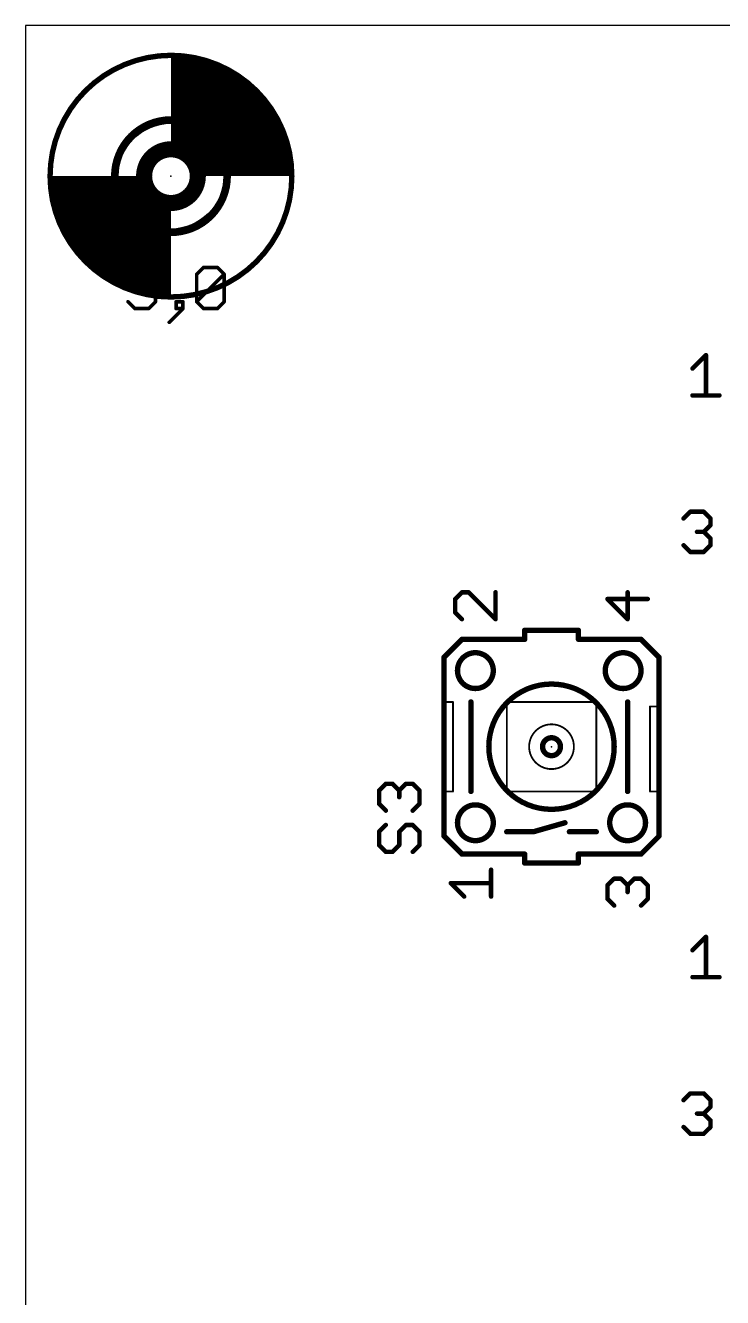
# Model space of a CAD drawing. Extents: x 43 to 243, y 16 to 92.
# Drawn here: x 43.18 to 62.95, y 55.49 to 91.59 of the extents above; entities that cross this region are included whole.
import ezdxf

# ---------------------------------------------------------------- set-up
doc = ezdxf.new("R2010")
doc.units = 0
for name, color, linetype in [('20', 7, 'CONTINUOUS'), ('21', 253, 'CONTINUOUS'), ('23', 7, 'CONTINUOUS'), ('25', 253, 'CONTINUOUS'), ('48', 253, 'CONTINUOUS'), ('51', 253, 'CONTINUOUS')]:
    doc.layers.add(name, color=color, linetype=linetype)

msp = doc.modelspace()

# ---------------------------------------------------------------- linework, layer by layer
at = {"layer": '20'}
for p, q in [((243.18, 91.59), (43.18, 91.59)), ((43.18, 91.59), (43.18, 16.51))]:
    msp.add_line(p, q, dxfattribs=at)
msp.add_circle((47.3075, 87.3125), 1.5, dxfattribs=at)
at = {"layer": '21'}
for points, const_width in [([(47.3075, 83.8835, 1), (47.3075, 90.7415, 1), (47.3075, 83.8835)], 0.1524), ([(47.3075, 85.7125, 1), (47.3075, 88.9125, 1), (47.3075, 85.7125)], 0.2032), ([(57.3405, 74.4601, 1), (57.3405, 74.3839)], 0.0762), ([(57.3786, 74.422, 1), (57.3024, 74.422)], 0.0762), ([(58.9026, 74.422, 1), (58.8264, 74.422)], 0.0762), ([(58.8645, 74.3839, 1), (58.8645, 74.4601)], 0.0762), ([(57.0865, 74.2061, 1), (57.0865, 74.1299)], 0.0762), ([(57.3024, 74.168, 1), (57.3786, 74.168)], 0.0762), ([(57.3405, 74.1299, 1), (57.3405, 74.2061)], 0.0762), ([(58.8645, 74.2061, 1), (58.8645, 74.1299)], 0.0762), ([(58.8264, 74.168, 1), (58.9026, 74.168)], 0.0762), ([(59.1185, 74.1299, 1), (59.1185, 74.2061)], 0.0762), ([(55.0926, 73.279, 1), (55.0164, 73.279)], 0.0762), ([(61.1886, 73.279, 1), (61.1124, 73.279)], 0.0762), ([(58.1025, 69.342, 1), (58.1025, 72.898, 1), (58.1025, 69.342)], 0.1524), ([(55.0926, 72.39, 1), (55.0164, 72.39)], 0.0762), ([(55.0164, 72.39, 1), (55.0926, 72.39)], 0.0762), ([(55.0545, 72.4027, 1), (55.0545, 72.3773)], 0.0254), ([(55.3212, 72.39, 1), (55.2958, 72.39)], 0.0254), ([(55.3085, 72.3773, 1), (55.3085, 72.4027)], 0.0254), ([(60.9092, 72.263, 1), (60.8838, 72.263)], 0.0254), ([(60.8965, 72.2757, 1), (60.8965, 72.2503)], 0.0254), ([(61.1886, 72.263, 1), (61.1124, 72.263)], 0.0762), ([(61.1124, 72.263, 1), (61.1886, 72.263)], 0.0762), ([(61.1505, 72.2503, 1), (61.1505, 72.2757)], 0.0254), ([(58.1025, 70.866, 1), (58.1025, 71.374, 1), (58.1025, 70.866)], 0.1524), ([(55.0926, 69.85, 1), (55.0164, 69.85)], 0.0762), ([(55.0164, 69.85, 1), (55.0926, 69.85)], 0.0762), ([(55.0545, 69.8627, 1), (55.0545, 69.8373)], 0.0254), ([(55.2958, 69.85, 1), (55.3212, 69.85)], 0.0254), ([(55.3085, 69.8373, 1), (55.3085, 69.8627)], 0.0254), ([(60.8965, 69.8627, 1), (60.8965, 69.8373)], 0.0254), ([(60.8838, 69.85, 1), (60.9092, 69.85)], 0.0254), ([(61.1886, 69.85, 1), (61.1124, 69.85)], 0.0762), ([(61.1124, 69.85, 1), (61.1886, 69.85)], 0.0762), ([(61.1505, 69.8373, 1), (61.1505, 69.8627)], 0.0254), ([(55.0164, 68.961, 1), (55.0926, 68.961)], 0.0762), ([(61.1124, 68.961, 1), (61.1886, 68.961)], 0.0762), ([(57.0865, 68.1101, 1), (57.0865, 68.0339)], 0.0762), ([(57.3786, 68.072, 1), (57.3024, 68.072)], 0.0762), ([(57.3405, 67.8561, 1), (57.3405, 67.7799)], 0.0762), ([(57.3405, 68.0339, 1), (57.3405, 68.1101)], 0.0762), ([(58.9026, 68.072, 1), (58.8264, 68.072)], 0.0762), ([(58.8645, 68.1101, 1), (58.8645, 68.0339)], 0.0762), ([(58.8645, 67.7799, 1), (58.8645, 67.8561)], 0.0762), ([(59.1185, 68.0339, 1), (59.1185, 68.1101)], 0.0762), ([(57.3024, 67.818, 1), (57.3786, 67.818)], 0.0762), ([(58.8264, 67.818, 1), (58.9026, 67.818)], 0.0762)]:
    msp.add_lwpolyline(points, format="xyb", dxfattribs=dict(at, const_width=const_width))
for points, const_width in [([(58.8645, 74.422), (57.3405, 74.422)], 0.1524), ([(57.3405, 74.168), (57.3405, 74.422)], 0.1524), ([(58.8645, 74.422), (58.8645, 74.168)], 0.1524), ([(57.3405, 74.168), (57.0865, 74.168)], 0.1524), ([(58.8645, 74.168), (59.1185, 74.168)], 0.1524), ([(55.0545, 73.279), (55.0545, 72.39)], 0.1524), ([(61.1505, 72.263), (61.1505, 73.279)], 0.1524), ([(55.0545, 72.39), (55.0545, 69.85)], 0.1524), ([(55.3085, 72.39), (55.0545, 72.39)], 0.0508), ([(55.3085, 72.39), (55.3085, 69.85)], 0.0508), ([(60.8965, 72.263), (60.8965, 69.85)], 0.0508), ([(60.8965, 72.263), (61.1505, 72.263)], 0.0508), ([(61.1505, 69.85), (61.1505, 72.263)], 0.1524), ([(55.0545, 69.85), (55.0545, 68.961)], 0.1524), ([(55.0545, 69.85), (55.3085, 69.85)], 0.0508), ([(60.8965, 69.85), (61.1505, 69.85)], 0.0508), ([(61.1505, 68.961), (61.1505, 69.85)], 0.1524), ([(57.3405, 68.072), (57.0865, 68.072)], 0.1524), ([(57.3405, 67.818), (57.3405, 68.072)], 0.1524), ([(57.3405, 67.818), (58.8645, 67.818)], 0.1524), ([(58.8645, 68.072), (58.8645, 67.818)], 0.1524), ([(58.8645, 68.072), (59.1185, 68.072)], 0.1524)]:
    msp.add_lwpolyline(points, dxfattribs=dict(at, const_width=const_width))
at = {"layer": '23'}
for p in [(47.3075, 87.3125), (58.1025, 71.12)]:
    msp.add_point(p, dxfattribs=at)
at = {"layer": '25', "const_width": 0.127}
for points in [[(53.212, 69.8769), (53.4027, 70.0675)], [(53.4027, 70.0675), (53.5934, 70.0675)], [(53.5934, 70.0675), (53.784, 69.8769)], [(53.784, 69.8769), (53.9747, 70.0675)], [(53.9747, 70.0675), (54.1653, 70.0675)], [(54.1653, 70.0675), (54.356, 69.8769)], [(53.212, 69.4956), (53.212, 69.8769)], [(53.784, 69.8769), (53.784, 69.6862)], [(54.356, 69.8769), (54.356, 69.4956)], [(53.4027, 69.3049), (53.212, 69.4956)], [(54.356, 69.4956), (54.1653, 69.3049)], [(53.4027, 68.8982), (53.212, 68.7075)], [(53.784, 68.7075), (53.9747, 68.8982)], [(53.9747, 68.8982), (54.1653, 68.8982)], [(54.1653, 68.8982), (54.356, 68.7075)], [(53.212, 68.7075), (53.212, 68.3262)], [(53.784, 68.3262), (53.784, 68.7075)], [(54.356, 68.7075), (54.356, 68.3262)], [(53.212, 68.3262), (53.4027, 68.1355)], [(53.5934, 68.1355), (53.784, 68.3262)], [(54.356, 68.3262), (54.1653, 68.1355)], [(53.4027, 68.1355), (53.5934, 68.1355)]]:
    msp.add_lwpolyline(points, dxfattribs=at)
at = {"layer": '25', "const_width": 0.0635}
for points in [[(53.4027, 70.0993, 1), (53.4027, 70.0358)], [(53.4251, 70.0451, 1), (53.3802, 70.09)], [(53.6158, 70.09, 1), (53.5709, 70.0451)], [(53.5934, 70.0358, 1), (53.5934, 70.0993)], [(53.9747, 70.0993, 1), (53.9747, 70.0358)], [(53.9971, 70.0451, 1), (53.9522, 70.09)], [(54.1878, 70.09, 1), (54.1429, 70.0451)], [(54.1653, 70.0358, 1), (54.1653, 70.0993)], [(53.2438, 69.8769, 1), (53.1803, 69.8769)], [(53.1896, 69.8993, 1), (53.2345, 69.8544)], [(53.8158, 69.8769, 1), (53.7523, 69.8769)], [(53.7523, 69.6862, 1), (53.8158, 69.6862)], [(53.7616, 69.8993, 1), (53.8065, 69.8544)], [(53.7616, 69.8544, 1), (53.8065, 69.8993)], [(54.3878, 69.8769, 1), (54.3242, 69.8769)], [(54.3335, 69.8544, 1), (54.3785, 69.8993)], [(53.2345, 69.518, 1), (53.1896, 69.4731)], [(53.1803, 69.4956, 1), (53.2438, 69.4956)], [(53.3802, 69.2824, 1), (53.4251, 69.3273)], [(54.1429, 69.3273, 1), (54.1878, 69.2824)], [(54.3242, 69.4956, 1), (54.3878, 69.4956)], [(54.3785, 69.4731, 1), (54.3335, 69.518)], [(53.4251, 68.8757, 1), (53.3802, 68.9206)], [(53.9747, 68.9299, 1), (53.9747, 68.8664)], [(53.9971, 68.8757, 1), (53.9522, 68.9206)], [(54.1878, 68.9206, 1), (54.1429, 68.8757)], [(54.1653, 68.8664, 1), (54.1653, 68.9299)], [(53.2438, 68.7075, 1), (53.1803, 68.7075)], [(53.1896, 68.7299, 1), (53.2345, 68.685)], [(53.8158, 68.7075, 1), (53.7523, 68.7075)], [(53.7616, 68.7299, 1), (53.8065, 68.685)], [(54.3878, 68.7075, 1), (54.3242, 68.7075)], [(54.3335, 68.685, 1), (54.3785, 68.7299)], [(53.2345, 68.3486, 1), (53.1896, 68.3037)], [(53.1803, 68.3262, 1), (53.2438, 68.3262)], [(53.7523, 68.3262, 1), (53.8158, 68.3262)], [(53.8065, 68.3037, 1), (53.7616, 68.3486)], [(54.3242, 68.3262, 1), (54.3878, 68.3262)], [(54.3785, 68.3037, 1), (54.3335, 68.3486)], [(53.4027, 68.1673, 1), (53.4027, 68.1038)], [(53.3802, 68.113, 1), (53.4251, 68.158)], [(53.5709, 68.158, 1), (53.6158, 68.113)], [(53.5934, 68.1038, 1), (53.5934, 68.1673)], [(54.1429, 68.158, 1), (54.1878, 68.113)]]:
    msp.add_lwpolyline(points, format="xyb", dxfattribs=at)
at = {"layer": '48', "const_width": 0.0508}
for points in [[(46.0703, 84.5458, 1), (46.1063, 84.5098)], [(46.2832, 84.7481, 1), (46.2832, 84.6973)], [(46.3012, 84.7047, 1), (46.2652, 84.7407)], [(46.691, 84.7407, 1), (46.655, 84.7047)], [(46.673, 84.6973, 1), (46.673, 84.7481)], [(46.8933, 84.5278, 1), (46.8425, 84.5278)], [(46.8499, 84.5098, 1), (46.8859, 84.5458)], [(48.0193, 84.5458, 1), (48.0553, 84.5098)], [(48.0627, 84.5278, 1), (48.0119, 84.5278)], [(48.2322, 84.7481, 1), (48.2322, 84.6973)], [(48.2502, 84.7047, 1), (48.2142, 84.7407)], [(48.64, 84.7407, 1), (48.604, 84.7047)], [(48.622, 84.6973, 1), (48.622, 84.7481)], [(48.8423, 84.5278, 1), (48.7915, 84.5278)], [(48.8349, 84.5098, 1), (48.7989, 84.5458)], [(48.7989, 84.5098, 1), (48.8349, 84.5458)], [(46.4781, 84.1634, 1), (46.4781, 84.1126)], [(46.691, 84.156, 1), (46.655, 84.12)], [(46.655, 84.156, 1), (46.691, 84.12)], [(46.673, 84.1126, 1), (46.673, 84.1634)], [(46.8425, 84.3329, 1), (46.8933, 84.3329)], [(46.8859, 84.3149, 1), (46.8499, 84.3509)], [(46.1063, 83.7662, 1), (46.0703, 83.7302)], [(46.8933, 83.9431, 1), (46.8425, 83.9431)], [(46.8425, 83.7482, 1), (46.8933, 83.7482)], [(46.8499, 83.9251, 1), (46.8859, 83.9611)], [(46.8859, 83.7302, 1), (46.8499, 83.7662)], [(47.4526, 83.7736, 1), (47.4526, 83.7228)], [(47.478, 83.7482, 1), (47.4272, 83.7482)], [(47.6729, 83.7482, 1), (47.6221, 83.7482)], [(47.6475, 83.7228, 1), (47.6475, 83.7736)], [(48.0553, 83.7662, 1), (48.0193, 83.7302)], [(48.0193, 83.7662, 1), (48.0553, 83.7302)], [(48.0119, 83.7482, 1), (48.0627, 83.7482)], [(48.7915, 83.7482, 1), (48.8423, 83.7482)], [(48.8349, 83.7302, 1), (48.7989, 83.7662)], [(46.2832, 83.5787, 1), (46.2832, 83.5279)], [(46.2652, 83.5353, 1), (46.3012, 83.5713)], [(46.655, 83.5713, 1), (46.691, 83.5353)], [(46.673, 83.5279, 1), (46.673, 83.5787)], [(47.4526, 83.5787, 1), (47.4526, 83.5279)], [(47.4272, 83.5533, 1), (47.478, 83.5533)], [(47.6221, 83.5533, 1), (47.6729, 83.5533)], [(47.6655, 83.5353, 1), (47.6295, 83.5713)], [(47.6475, 83.5279, 1), (47.6475, 83.5787)], [(48.2322, 83.5787, 1), (48.2322, 83.5279)], [(48.2142, 83.5353, 1), (48.2502, 83.5713)], [(48.604, 83.5713, 1), (48.64, 83.5353)], [(48.622, 83.5279, 1), (48.622, 83.5787)], [(47.2397, 83.1815, 1), (47.2757, 83.1455)]]:
    msp.add_lwpolyline(points, format="xyb", dxfattribs=at)
at = {"layer": '48', "const_width": 0.1016}
for points in [[(46.0883, 84.5278), (46.2832, 84.7227)], [(46.2832, 84.7227), (46.673, 84.7227)], [(46.673, 84.7227), (46.8679, 84.5278)], [(46.8679, 84.5278), (46.8679, 84.3329)], [(48.0373, 84.5278), (48.2322, 84.7227)], [(48.0373, 83.7482), (48.0373, 84.5278)], [(48.0373, 83.7482), (48.8169, 84.5278)], [(48.2322, 84.7227), (48.622, 84.7227)], [(48.622, 84.7227), (48.8169, 84.5278)], [(48.8169, 84.5278), (48.8169, 83.7482)], [(46.673, 84.138), (46.4781, 84.138)], [(46.8679, 84.3329), (46.673, 84.138)], [(46.673, 84.138), (46.8679, 83.9431)], [(46.2832, 83.5533), (46.0883, 83.7482)], [(46.8679, 83.7482), (46.673, 83.5533)], [(46.8679, 83.9431), (46.8679, 83.7482)], [(47.6475, 83.7482), (47.4526, 83.7482)], [(47.4526, 83.7482), (47.4526, 83.5533)], [(47.6475, 83.5533), (47.6475, 83.7482)], [(48.2322, 83.5533), (48.0373, 83.7482)], [(48.8169, 83.7482), (48.622, 83.5533)], [(46.673, 83.5533), (46.2832, 83.5533)], [(47.2577, 83.1635), (47.6475, 83.5533)], [(47.4526, 83.5533), (47.6475, 83.5533)], [(48.622, 83.5533), (48.2322, 83.5533)]]:
    msp.add_lwpolyline(points, dxfattribs=at)
at = {"layer": '51'}
for points, const_width in [([(49.4665, 87.3125, 0.4142), (47.3075, 89.4715)], 2.4892), ([(45.1485, 87.3125, 0.4142), (47.3075, 85.1535)], 2.4892), ([(47.3075, 86.5505, 1), (47.3075, 88.0745, 1), (47.3075, 86.5505)], 0.4572), ([(62.5161, 82.2335, 1), (62.4526, 82.2335)], 0.0635), ([(62.5068, 82.211, 1), (62.4619, 82.2559)], 0.0635), ([(62.0805, 81.8746, 1), (62.1255, 81.8297)], 0.0635), ([(62.103, 81.1213, 1), (62.103, 81.0577)], 0.0635), ([(62.4526, 81.0895, 1), (62.5161, 81.0895)], 0.0635), ([(62.8657, 81.0577, 1), (62.8657, 81.1213)], 0.0635), ([(61.8265, 77.6203, 1), (61.8715, 77.5754)], 0.0635), ([(62.0397, 77.8202, 1), (62.0397, 77.7567)], 0.0635), ([(62.0621, 77.766, 1), (62.0172, 77.8109)], 0.0635), ([(62.4434, 77.8109, 1), (62.3985, 77.766)], 0.0635), ([(62.421, 77.7567, 1), (62.421, 77.8202)], 0.0635), ([(62.6434, 77.5978, 1), (62.5799, 77.5978)], 0.0635), ([(62.5892, 77.5754, 1), (62.6341, 77.6203)], 0.0635), ([(62.2303, 77.2482, 1), (62.2303, 77.1847)], 0.0635), ([(62.4434, 77.2389, 1), (62.3985, 77.194)], 0.0635), ([(62.3985, 77.2389, 1), (62.4434, 77.194)], 0.0635), ([(62.421, 77.1847, 1), (62.421, 77.2482)], 0.0635), ([(62.5799, 77.4072, 1), (62.6434, 77.4072)], 0.0635), ([(62.6341, 77.3847, 1), (62.5892, 77.4296)], 0.0635), ([(62.6434, 77.0258, 1), (62.5799, 77.0258)], 0.0635), ([(62.5892, 77.0034, 1), (62.6341, 77.0483)], 0.0635), ([(61.8715, 76.8576, 1), (61.8265, 76.8127)], 0.0635), ([(62.0397, 76.6763, 1), (62.0397, 76.6128)], 0.0635), ([(62.0172, 76.622, 1), (62.0621, 76.667)], 0.0635), ([(62.3985, 76.667, 1), (62.4434, 76.622)], 0.0635), ([(62.421, 76.6128, 1), (62.421, 76.6763)], 0.0635), ([(62.5799, 76.8352, 1), (62.6434, 76.8352)], 0.0635), ([(62.6341, 76.8127, 1), (62.5892, 76.8576)], 0.0635), ([(55.5617, 75.5339, 1), (55.5617, 75.4704)], 0.0635), ([(55.5841, 75.4797, 1), (55.5392, 75.5246)], 0.0635), ([(55.7748, 75.5246, 1), (55.7299, 75.4797)], 0.0635), ([(55.7523, 75.4704, 1), (55.7523, 75.5339)], 0.0635), ([(56.5468, 75.5022, 1), (56.4832, 75.5022)], 0.0635), ([(60.2928, 75.5022, 1), (60.2293, 75.5022)], 0.0635), ([(55.4028, 75.3115, 1), (55.3393, 75.3115)], 0.0635), ([(55.3486, 75.3339, 1), (55.3935, 75.289)], 0.0635), ([(59.689, 75.3432, 1), (59.689, 75.2797)], 0.0635), ([(59.7115, 75.3339, 1), (59.6666, 75.289)], 0.0635), ([(60.833, 75.2797, 1), (60.833, 75.3432)], 0.0635), ([(55.3393, 74.9302, 1), (55.4028, 74.9302)], 0.0635), ([(55.3935, 74.9526, 1), (55.3486, 74.9077)], 0.0635), ([(55.5392, 74.717, 1), (55.5841, 74.762)], 0.0635), ([(56.4832, 74.7395, 1), (56.5468, 74.7395)], 0.0635), ([(56.4925, 74.717, 1), (56.5375, 74.762)], 0.0635), ([(60.2293, 74.7395, 1), (60.2928, 74.7395)], 0.0635), ([(60.2386, 74.717, 1), (60.2835, 74.762)], 0.0635), ([(55.5625, 74.2061, 1), (55.5625, 74.1299)], 0.0762), ([(55.5894, 74.1411, 1), (55.5356, 74.1949)], 0.0762), ([(57.0865, 74.1299, 1), (57.0865, 74.2061)], 0.0762), ([(59.1185, 74.2061, 1), (59.1185, 74.1299)], 0.0762), ([(60.6694, 74.1949, 1), (60.6156, 74.1411)], 0.0762), ([(60.6425, 74.1299, 1), (60.6425, 74.2061)], 0.0762), ([(55.0926, 73.66, 1), (55.0164, 73.66)], 0.0762), ([(55.0276, 73.6869, 1), (55.0814, 73.6331)], 0.0762), ([(55.9435, 72.771, 1), (55.9435, 73.787, 1), (55.9435, 72.771)], 0.1524), ([(60.1345, 72.771, 1), (60.1345, 73.787, 1), (60.1345, 72.771)], 0.1524), ([(61.1886, 73.66, 1), (61.1124, 73.66)], 0.0762), ([(61.1236, 73.6331, 1), (61.1774, 73.6869)], 0.0762), ([(55.0164, 73.279, 1), (55.0926, 73.279)], 0.0762), ([(61.1124, 73.279, 1), (61.1886, 73.279)], 0.0762), ([(55.8546, 72.39, 1), (55.7784, 72.39)], 0.0762), ([(56.8325, 72.4027, 1), (56.8325, 72.3773)], 0.0254), ([(56.8452, 72.39, 1), (56.8198, 72.39)], 0.0254), ([(59.3852, 72.39, 1), (59.3598, 72.39)], 0.0254), ([(59.3725, 72.3773, 1), (59.3725, 72.4027)], 0.0254), ([(60.2996, 72.39, 1), (60.2234, 72.39)], 0.0762), ([(58.1025, 70.485, 1), (58.1025, 71.755, 1), (58.1025, 70.485)], 0.0508), ([(55.7784, 69.85, 1), (55.8546, 69.85)], 0.0762), ([(56.8325, 69.8627, 1), (56.8325, 69.8373)], 0.0254), ([(56.8198, 69.85, 1), (56.8452, 69.85)], 0.0254), ([(59.3598, 69.85, 1), (59.3852, 69.85)], 0.0254), ([(59.3725, 69.8373, 1), (59.3725, 69.8627)], 0.0254), ([(60.2234, 69.85, 1), (60.2996, 69.85)], 0.0762), ([(55.9435, 68.453, 1), (55.9435, 69.469, 1), (55.9435, 68.453)], 0.1524), ([(60.2615, 68.453, 1), (60.2615, 69.469, 1), (60.2615, 68.453)], 0.1524), ([(55.0926, 68.961, 1), (55.0164, 68.961)], 0.0762), ([(58.494, 68.9244, 1), (58.473, 68.9976)], 0.0762), ([(61.1886, 68.961, 1), (61.1124, 68.961)], 0.0762), ([(55.0164, 68.58, 1), (55.0926, 68.58)], 0.0762), ([(55.0814, 68.6069, 1), (55.0276, 68.5531)], 0.0762), ([(56.8325, 68.7451, 1), (56.8325, 68.6689)], 0.0762), ([(57.584, 68.7436, 1), (57.605, 68.6704)], 0.0762), ([(57.5945, 68.6689, 1), (57.5945, 68.7451)], 0.0762), ([(58.6105, 68.7451, 1), (58.6105, 68.6689)], 0.0762), ([(59.3725, 68.6689, 1), (59.3725, 68.7451)], 0.0762), ([(61.1124, 68.58, 1), (61.1886, 68.58)], 0.0762), ([(61.1774, 68.5531, 1), (61.1236, 68.6069)], 0.0762), ([(55.5625, 68.1101, 1), (55.5625, 68.0339)], 0.0762), ([(55.5356, 68.0451, 1), (55.5894, 68.0989)], 0.0762), ([(57.0865, 68.0339, 1), (57.0865, 68.1101)], 0.0762), ([(59.1185, 68.1101, 1), (59.1185, 68.0339)], 0.0762), ([(60.6156, 68.0989, 1), (60.6694, 68.0451)], 0.0762), ([(60.6425, 68.0339, 1), (60.6425, 68.1101)], 0.0762), ([(56.4198, 67.6282, 1), (56.3563, 67.6282)], 0.0635), ([(55.244, 67.2786, 1), (55.244, 67.2151)], 0.0635), ([(55.2665, 67.2693, 1), (55.2216, 67.2244)], 0.0635), ([(56.388, 67.2151, 1), (56.388, 67.2786)], 0.0635), ([(59.7208, 67.1835, 1), (59.6573, 67.1835)], 0.0635), ([(59.6666, 67.2059, 1), (59.7115, 67.161)], 0.0635), ([(59.8797, 67.4059, 1), (59.8797, 67.3424)], 0.0635), ([(59.9021, 67.3517, 1), (59.8572, 67.3966)], 0.0635), ([(60.0928, 67.3966, 1), (60.0479, 67.3517)], 0.0635), ([(60.0704, 67.3424, 1), (60.0704, 67.4059)], 0.0635), ([(60.2928, 67.1835, 1), (60.2293, 67.1835)], 0.0635), ([(60.2386, 67.2059, 1), (60.2835, 67.161)], 0.0635), ([(60.2386, 67.161, 1), (60.2835, 67.2059)], 0.0635), ([(60.4517, 67.4059, 1), (60.4517, 67.3424)], 0.0635), ([(60.4741, 67.3517, 1), (60.4292, 67.3966)], 0.0635), ([(60.6648, 67.3966, 1), (60.6199, 67.3517)], 0.0635), ([(60.6423, 67.3424, 1), (60.6423, 67.4059)], 0.0635), ([(60.8648, 67.1835, 1), (60.8013, 67.1835)], 0.0635), ([(60.8105, 67.161, 1), (60.8555, 67.2059)], 0.0635), ([(55.6029, 66.843, 1), (55.6478, 66.888)], 0.0635), ([(56.3563, 66.8655, 1), (56.4198, 66.8655)], 0.0635), ([(59.6573, 66.8022, 1), (59.7208, 66.8022)], 0.0635), ([(59.7115, 66.8246, 1), (59.6666, 66.7797)], 0.0635), ([(60.2293, 66.9928, 1), (60.2928, 66.9928)], 0.0635), ([(60.8013, 66.8022, 1), (60.8648, 66.8022)], 0.0635), ([(60.8555, 66.7797, 1), (60.8105, 66.8246)], 0.0635), ([(59.8572, 66.589, 1), (59.9021, 66.634)], 0.0635), ([(60.6199, 66.634, 1), (60.6648, 66.589)], 0.0635), ([(62.5161, 65.7235, 1), (62.4526, 65.7235)], 0.0635), ([(62.5068, 65.701, 1), (62.4619, 65.7459)], 0.0635), ([(62.0805, 65.3646, 1), (62.1255, 65.3197)], 0.0635), ([(62.103, 64.6113, 1), (62.103, 64.5478)], 0.0635), ([(62.8657, 64.5478, 1), (62.8657, 64.6113)], 0.0635), ([(62.4526, 64.5795, 1), (62.5161, 64.5795)], 0.0635), ([(61.8265, 61.1103, 1), (61.8715, 61.0654)], 0.0635), ([(62.0397, 61.3102, 1), (62.0397, 61.2467)], 0.0635), ([(62.0621, 61.256, 1), (62.0172, 61.3009)], 0.0635), ([(62.4434, 61.3009, 1), (62.3985, 61.256)], 0.0635), ([(62.421, 61.2467, 1), (62.421, 61.3102)], 0.0635), ([(62.6434, 61.0878, 1), (62.5799, 61.0878)], 0.0635), ([(62.5892, 61.0654, 1), (62.6341, 61.1103)], 0.0635), ([(62.2303, 60.7382, 1), (62.2303, 60.6747)], 0.0635), ([(62.4434, 60.7289, 1), (62.3985, 60.684)], 0.0635), ([(62.3985, 60.7289, 1), (62.4434, 60.684)], 0.0635), ([(62.421, 60.6747, 1), (62.421, 60.7382)], 0.0635), ([(62.5799, 60.8972, 1), (62.6434, 60.8972)], 0.0635), ([(62.6341, 60.8747, 1), (62.5892, 60.9196)], 0.0635), ([(61.8715, 60.3476, 1), (61.8265, 60.3027)], 0.0635), ([(62.6434, 60.5158, 1), (62.5799, 60.5158)], 0.0635), ([(62.5799, 60.3252, 1), (62.6434, 60.3252)], 0.0635), ([(62.5892, 60.4934, 1), (62.6341, 60.5383)], 0.0635), ([(62.6341, 60.3027, 1), (62.5892, 60.3476)], 0.0635), ([(62.0397, 60.1663, 1), (62.0397, 60.1028)], 0.0635), ([(62.0172, 60.112, 1), (62.0621, 60.157)], 0.0635), ([(62.3985, 60.157, 1), (62.4434, 60.112)], 0.0635), ([(62.421, 60.1028, 1), (62.421, 60.1663)], 0.0635)]:
    msp.add_lwpolyline(points, format="xyb", dxfattribs=dict(at, const_width=const_width))
for points, const_width in [([(62.103, 81.8522), (62.4843, 82.2335)], 0.127), ([(62.4843, 82.2335), (62.4843, 81.0895)], 0.127), ([(62.103, 81.0895), (62.8657, 81.0895)], 0.127), ([(61.849, 77.5978), (62.0397, 77.7885)], 0.127), ([(62.0397, 77.7885), (62.421, 77.7885)], 0.127), ([(62.421, 77.7885), (62.6117, 77.5978)], 0.127), ([(62.6117, 77.5978), (62.6117, 77.4072)], 0.127), ([(62.421, 77.2165), (62.2303, 77.2165)], 0.127), ([(62.6117, 77.4072), (62.421, 77.2165)], 0.127), ([(62.421, 77.2165), (62.6117, 77.0258)], 0.127), ([(62.6117, 77.0258), (62.6117, 76.8352)], 0.127), ([(62.0397, 76.6445), (61.849, 76.8352)], 0.127), ([(62.421, 76.6445), (62.0397, 76.6445)], 0.127), ([(62.6117, 76.8352), (62.421, 76.6445)], 0.127), ([(55.5617, 75.5022), (55.371, 75.3115)], 0.127), ([(55.7523, 75.5022), (55.5617, 75.5022)], 0.127), ([(56.515, 74.7395), (55.7523, 75.5022)], 0.127), ([(56.515, 75.5022), (56.515, 74.7395)], 0.127), ([(60.261, 74.7395), (60.261, 75.5022)], 0.127), ([(55.371, 75.3115), (55.371, 74.9302)], 0.127), ([(60.833, 75.3115), (59.689, 75.3115)], 0.127), ([(59.689, 75.3115), (60.261, 74.7395)], 0.127), ([(55.371, 74.9302), (55.5617, 74.7395)], 0.127), ([(55.5625, 74.168), (55.0545, 73.66)], 0.1524), ([(57.0865, 74.168), (55.5625, 74.168)], 0.1524), ([(60.6425, 74.168), (59.1185, 74.168)], 0.1524), ([(61.1505, 73.66), (60.6425, 74.168)], 0.1524), ([(55.0545, 73.66), (55.0545, 73.279)], 0.1524), ([(61.1505, 73.66), (61.1505, 73.279)], 0.1524), ([(55.8165, 72.39), (55.8165, 69.85)], 0.1524), ([(59.3725, 72.39), (56.8325, 72.39)], 0.0508), ([(56.8325, 69.85), (56.8325, 72.39)], 0.0508), ([(59.3725, 72.39), (59.3725, 69.85)], 0.0508), ([(60.2615, 69.85), (60.2615, 72.39)], 0.1524), ([(56.8325, 69.85), (59.3725, 69.85)], 0.0508), ([(55.0545, 68.58), (55.0545, 68.961)], 0.1524), ([(57.5945, 68.707), (58.4835, 68.961)], 0.1524), ([(61.1505, 68.58), (61.1505, 68.961)], 0.1524), ([(55.0545, 68.58), (55.5625, 68.072)], 0.1524), ([(56.8325, 68.707), (57.5945, 68.707)], 0.1524), ([(58.6105, 68.707), (59.3725, 68.707)], 0.1524), ([(61.1505, 68.58), (60.6425, 68.072)], 0.1524), ([(55.5625, 68.072), (57.0865, 68.072)], 0.1524), ([(60.6425, 68.072), (59.1185, 68.072)], 0.1524), ([(56.388, 66.8655), (56.388, 67.6282)], 0.127), ([(55.6254, 66.8655), (55.244, 67.2468)], 0.127), ([(55.244, 67.2468), (56.388, 67.2468)], 0.127), ([(59.689, 67.1835), (59.8797, 67.3742)], 0.127), ([(59.689, 66.8022), (59.689, 67.1835)], 0.127), ([(59.8797, 67.3742), (60.0704, 67.3742)], 0.127), ([(60.0704, 67.3742), (60.261, 67.1835)], 0.127), ([(60.261, 67.1835), (60.4517, 67.3742)], 0.127), ([(60.261, 67.1835), (60.261, 66.9928)], 0.127), ([(60.4517, 67.3742), (60.6423, 67.3742)], 0.127), ([(60.6423, 67.3742), (60.833, 67.1835)], 0.127), ([(60.833, 67.1835), (60.833, 66.8022)], 0.127), ([(59.8797, 66.6115), (59.689, 66.8022)], 0.127), ([(60.833, 66.8022), (60.6423, 66.6115)], 0.127), ([(62.103, 65.3422), (62.4843, 65.7235)], 0.127), ([(62.4843, 65.7235), (62.4843, 64.5795)], 0.127), ([(62.103, 64.5795), (62.8657, 64.5795)], 0.127), ([(61.849, 61.0878), (62.0397, 61.2785)], 0.127), ([(62.0397, 61.2785), (62.421, 61.2785)], 0.127), ([(62.421, 61.2785), (62.6117, 61.0878)], 0.127), ([(62.6117, 61.0878), (62.6117, 60.8972)], 0.127), ([(62.421, 60.7065), (62.2303, 60.7065)], 0.127), ([(62.6117, 60.8972), (62.421, 60.7065)], 0.127), ([(62.421, 60.7065), (62.6117, 60.5158)], 0.127), ([(62.0397, 60.1345), (61.849, 60.3252)], 0.127), ([(62.6117, 60.3252), (62.421, 60.1345)], 0.127), ([(62.6117, 60.5158), (62.6117, 60.3252)], 0.127), ([(62.421, 60.1345), (62.0397, 60.1345)], 0.127)]:
    msp.add_lwpolyline(points, dxfattribs=dict(at, const_width=const_width))

doc.saveas('drawing.dxf')
